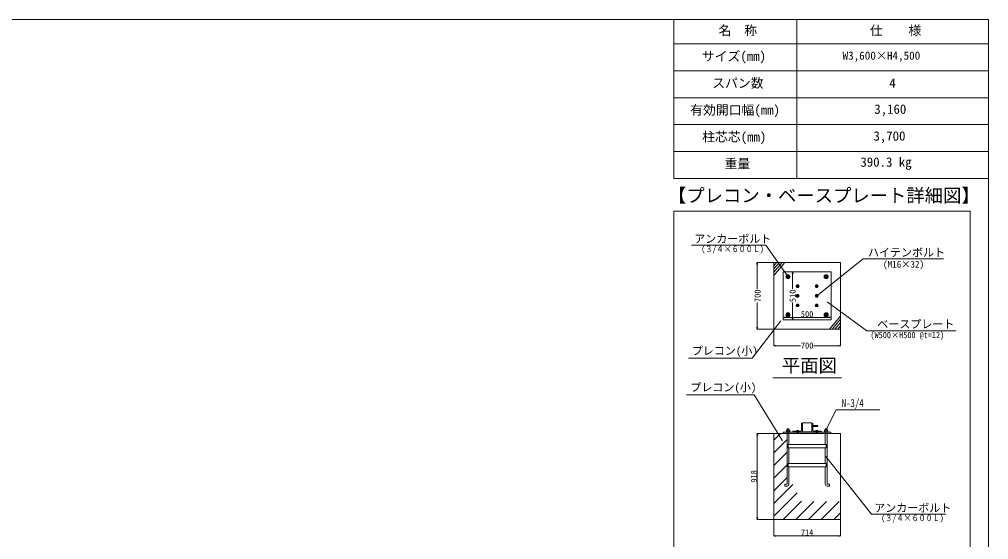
# Model space of a CAD drawing. Units: millimetres, scale not verified. Extents: x -9305 to 9305, y -6415 to 6415.
# Drawn here: x -1046 to 9305, y 862 to 6415 of the extents above; entities that cross this region are included whole.
import ezdxf
from ezdxf.enums import TextEntityAlignment as Align

# ---------------------------------------------------------------- set-up
doc = ezdxf.new("R2010")
doc.units = ezdxf.units.MM
doc.header["$LTSCALE"] = 40
doc.linetypes.add('CHAIN2', pattern=[12, 9, -1, 1, -1])
doc.linetypes.add('DOUBLE_CHAIN2', pattern=[12.8, 9, -1, 0.6, -0.6, 0.6, -1])
doc.layers.add('0-7_MOJI', color=7, linetype='Continuous', lineweight=9)
doc.layers.add('0-A_図面枠', color=7, linetype='Continuous', lineweight=9)
doc.styles.add('ＭＳ ゴシック', font='')
doc.styles.get('ＭＳ ゴシック').set_extended_font_data('MS Gothic')

msp = doc.modelspace()

# ---------------------------------------------------------------- linework, layer by layer
at = {"layer": '0-7_MOJI'}
for p, q in [((5942.88, 6414.98), (9304.61, 6414.98)), ((5942.88, 6414.98), (5942.88, 4717.76)), ((7255.74, 6414.98), (7255.74, 4717.76)), ((9304.61, 6414.98), (9304.61, 4717.76)), ((5942.88, 6152.67), (9304.61, 6152.67)), ((5942.88, 5865.69), (9304.61, 5865.69)), ((5942.88, 5578.71), (9304.61, 5578.71)), ((5942.88, 5291.73), (9304.61, 5291.73)), ((5942.88, 5004.74), (9304.61, 5004.74)), ((5942.88, 4717.76), (9304.61, 4717.76))]:
    msp.add_line(p, q, dxfattribs=at)
at = {"layer": '0-A_図面枠'}
for p, q in [((7468.51, 3464.26), (7965.59, 3857.75)), ((8821.16, 3857.75), (7965.59, 3857.75)), ((7007.51, 3821.51), (6831.05, 3821.51)), ((6832.05, 3821.51), (6832.05, 3801.51)), ((6832.05, 3801.51), (6832.05, 3536.7)), ((7009.51, 3821.51), (7723.51, 3821.51)), ((7009.51, 3107.51), (7009.51, 3821.51)), ((7009.51, 3751.32), (7070.03, 3821.51)), ((7009.51, 3715.79), (7100.66, 3821.51)), ((7009.51, 3682.72), (7129.17, 3821.51)), ((7009.51, 3785.96), (7040.16, 3821.51)), ((7723.51, 3821.51), (7723.51, 3107.51)), ((7111.51, 3209.26), (7111.51, 3719.26)), ((7111.51, 3719.26), (7621.51, 3719.26)), ((7153.09, 3684.58), (7143.67, 3668.26)), ((7143.67, 3668.26), (7153.09, 3651.94)), ((7171.94, 3684.58), (7153.09, 3684.58)), ((7153.09, 3651.94), (7171.94, 3651.94)), ((7181.36, 3668.26), (7171.94, 3684.58)), ((7171.94, 3651.94), (7181.36, 3668.26)), ((7228.89, 3719.26), (7210.06, 3719.26)), ((7211.06, 3719.26), (7211.06, 3699.26)), ((7211.06, 3699.26), (7211.06, 3537.25)), ((7561.09, 3684.58), (7551.67, 3668.26)), ((7551.67, 3668.26), (7561.09, 3651.94)), ((7579.94, 3684.58), (7561.09, 3684.58)), ((7561.09, 3651.94), (7579.94, 3651.94)), ((7589.36, 3668.26), (7579.94, 3684.58)), ((7579.94, 3651.94), (7589.36, 3668.26)), ((7621.51, 3719.26), (7621.51, 3209.26)), ((7256.56, 3580.03), (7248.61, 3566.26)), ((7248.61, 3566.26), (7256.56, 3552.49)), ((7272.46, 3580.03), (7256.56, 3580.03)), ((7256.56, 3552.49), (7272.46, 3552.49)), ((7280.41, 3566.26), (7272.46, 3580.03)), ((7272.46, 3552.49), (7280.41, 3566.26)), ((7460.56, 3580.03), (7452.61, 3566.26)), ((7452.61, 3566.26), (7460.56, 3552.49)), ((7476.46, 3580.03), (7460.56, 3580.03)), ((7460.56, 3552.49), (7476.46, 3552.49)), ((7484.41, 3566.26), (7476.46, 3580.03)), ((7476.46, 3552.49), (7484.41, 3566.26)), ((7256.56, 3478.03), (7248.61, 3464.26)), ((7248.61, 3464.26), (7256.56, 3450.49)), ((7272.46, 3478.03), (7256.56, 3478.03)), ((7256.56, 3450.49), (7272.46, 3450.49)), ((7280.41, 3464.26), (7272.46, 3478.03)), ((7272.46, 3450.49), (7280.41, 3464.26)), ((7460.56, 3478.03), (7452.61, 3464.26)), ((7452.61, 3464.26), (7460.56, 3450.49)), ((7476.46, 3478.03), (7460.56, 3478.03)), ((7460.56, 3450.49), (7476.46, 3450.49)), ((7484.41, 3464.26), (7476.46, 3478.03)), ((7476.46, 3450.49), (7484.41, 3464.26)), ((6832.05, 3127.51), (6832.05, 3392.32)), ((7211.06, 3229.26), (7211.06, 3391.27)), ((7256.56, 3376.03), (7248.61, 3362.26)), ((7248.61, 3362.26), (7256.56, 3348.49)), ((7272.46, 3376.03), (7256.56, 3376.03)), ((7256.56, 3348.49), (7272.46, 3348.49)), ((7280.41, 3362.26), (7272.46, 3376.03)), ((7272.46, 3348.49), (7280.41, 3362.26)), ((7460.56, 3376.03), (7452.61, 3362.26)), ((7452.61, 3362.26), (7460.56, 3348.49)), ((7476.46, 3376.03), (7460.56, 3376.03)), ((7460.56, 3348.49), (7476.46, 3348.49)), ((7484.41, 3362.26), (7476.46, 3376.03)), ((7476.46, 3348.49), (7484.41, 3362.26)), ((7581.7, 3400.56), (8003.92, 3089.59)), ((7111.51, 3233.63), (7111.51, 3234.88)), ((7111.51, 3233.88), (7131.51, 3233.88)), ((7621.51, 3209.26), (7111.51, 3209.26)), ((7601.51, 3233.88), (7131.51, 3233.88)), ((7153.09, 3276.58), (7143.67, 3260.26)), ((7143.67, 3260.26), (7153.09, 3243.94)), ((7171.94, 3276.58), (7153.09, 3276.58)), ((7153.09, 3243.94), (7171.94, 3243.94)), ((7181.36, 3260.26), (7171.94, 3276.58)), ((7171.94, 3243.94), (7181.36, 3260.26)), ((7227.87, 3209.26), (7210.06, 3209.26)), ((7211.06, 3209.26), (7211.06, 3229.26)), ((7561.09, 3276.58), (7551.67, 3260.26)), ((7551.67, 3260.26), (7561.09, 3243.94)), ((7579.94, 3276.58), (7561.09, 3276.58)), ((7561.09, 3243.94), (7579.94, 3243.94)), ((7589.36, 3260.26), (7579.94, 3276.58)), ((7579.94, 3243.94), (7589.36, 3260.26)), ((7621.51, 3233.88), (7601.51, 3233.88)), ((7723.51, 3246.3), (7603.86, 3107.51)), ((7621.51, 3232.61), (7621.51, 3234.88)), ((7723.51, 3213.24), (7632.36, 3107.51)), ((6780.36, 2797.52), (7084.4, 3197.72)), ((7007.51, 3107.51), (6831.05, 3107.51)), ((6832.05, 3107.51), (6832.05, 3127.51)), ((7723.51, 3107.51), (7009.51, 3107.51)), ((7009.51, 3106.53), (7009.51, 2930.07)), ((7723.51, 3177.7), (7663, 3107.51)), ((7723.51, 3143.06), (7692.87, 3107.51)), ((7723.51, 3105.51), (7723.51, 2930.07)), ((8952.96, 3089.59), (8003.92, 3089.59)), ((7009.51, 2931.07), (7029.51, 2931.07)), ((7029.51, 2931.07), (7294.32, 2931.07)), ((7703.51, 2931.07), (7438.71, 2931.07)), ((7723.51, 2931.07), (7703.51, 2931.07)), ((6780.36, 2797.52), (6098.14, 2797.52)), ((6999.71, 2589.06), (7733.32, 2589.06)), ((6800.62, 2407.72), (6078.24, 2407.72)), ((6800.62, 2407.72), (7104.66, 1917.86)), ((7675.4, 2246.98), (7569.23, 2036.66)), ((7675.4, 2246.98), (8142.54, 2246.98)), ((7305.32, 2104.28), (7305.32, 2027.79)), ((7417.52, 2109.39), (7313.68, 2109.39)), ((7315.52, 2007.39), (7315.52, 2109.38)), ((7417.52, 2007.39), (7417.52, 2109.38)), ((7427.71, 2104.28), (7427.71, 2027.79)), ((7476.66, 2078.78), (7427.71, 2078.78)), ((7007.51, 1995.53), (6832.08, 1995.53)), ((6833.08, 1995.53), (6833.08, 1975.53)), ((6833.08, 1975.53), (6833.08, 1097.53)), ((7009.51, 1995.53), (7723.51, 1995.2)), ((7009.51, 1995.53), (7009.51, 1077.53)), ((7009.51, 1921.86), (7082.88, 1995.22)), ((7618.91, 2007.38), (7108.95, 2007.38)), ((7108.96, 2007.84), (7108.96, 1995.66)), ((7146.52, 2027.62), (7146.52, 2011.39)), ((7178.99, 2029.66), (7148.54, 2029.66)), ((7154.63, 1461.38), (7154.63, 2043.91)), ((7156.66, 2045.94), (7170.87, 2045.94)), ((7172.9, 2043.91), (7172.9, 1875.45)), ((7181.02, 2011.39), (7181.02, 2027.62)), ((7213.53, 2012.49), (7213.53, 2007.39)), ((7519.5, 2007.39), (7213.53, 2007.39)), ((7295.12, 2017.59), (7218.63, 2017.59)), ((7257.13, 2023.7), (7257.13, 2019.64)), ((7271.34, 2025.72), (7259.16, 2025.72)), ((7261.19, 2025.72), (7261.19, 2019.64)), ((7269.31, 2025.72), (7269.31, 2019.64)), ((7273.37, 2019.64), (7273.37, 2023.7)), ((7476.66, 2068.58), (7427.71, 2068.58)), ((7437.91, 2017.59), (7514.4, 2017.59)), ((7460.1, 2023.7), (7460.1, 2019.64)), ((7474.31, 2025.72), (7462.13, 2025.72)), ((7464.16, 2025.72), (7464.16, 2019.64)), ((7472.28, 2025.72), (7472.28, 2019.64)), ((7476.34, 2019.64), (7476.34, 2023.7)), ((7519.5, 2012.49), (7519.5, 2007.39)), ((7552.45, 2027.62), (7552.45, 2011.39)), ((7584.92, 2029.66), (7554.48, 2029.66)), ((7560.57, 1875.45), (7560.57, 2044.92)), ((7561.59, 2045.94), (7577.82, 2045.94)), ((7578.84, 2044.92), (7578.84, 1461.38)), ((7586.96, 2011.39), (7586.96, 2027.62)), ((7618.42, 2007.84), (7618.42, 1995.66)), ((7009.51, 1786.63), (7153.33, 1930.45)), ((7009.51, 1651.39), (7153.33, 1795.21)), ((7172.9, 1842.98), (7172.9, 1672.48)), ((7560.57, 1672.48), (7560.57, 1842.98)), ((7009.51, 1516.16), (7153.33, 1659.98)), ((7567.06, 1748.2), (8054.03, 1132.44)), ((7172.9, 1640.01), (7172.9, 1452.24)), ((7560.57, 1452.24), (7560.57, 1640.01)), ((7009.51, 1380.92), (7153.33, 1524.74)), ((7009.51, 1245.69), (7213.1, 1449.28)), ((7009.51, 1110.46), (7259.2, 1360.14)), ((7154.63, 1433.98), (7127.23, 1433.98)), ((7578.84, 1433.98), (7606.24, 1433.98)), ((7111.51, 1077.22), (7305.29, 1271)), ((7246.75, 1077.22), (7438.51, 1268.98)), ((7381.98, 1077.22), (7573.74, 1268.98)), ((7517.22, 1077.22), (7708.98, 1268.98)), ((7652.45, 1077.22), (7723.51, 1148.28)), ((7007.51, 1077.53), (6832.08, 1077.53)), ((6833.08, 1077.53), (6833.08, 1097.53)), ((7009.51, 1076.24), (7009.51, 899.78)), ((7723.51, 1075.22), (7723.51, 899.78)), ((8848.72, 1132.44), (8054.03, 1132.44)), ((7009.51, 900.78), (7029.51, 900.78)), ((7029.51, 900.78), (7703.51, 900.78)), ((7723.51, 900.78), (7703.51, 900.78))]:
    msp.add_line(p, q, dxfattribs=at)
at = {"layer": '0-A_図面枠', "linetype": 'CHAIN2'}
for p, q in [((7138.03, 3668.26), (7186.99, 3668.26)), ((7162.51, 3692.74), (7162.51, 3643.78)), ((7546.03, 3668.26), (7594.99, 3668.26)), ((7570.51, 3692.74), (7570.51, 3643.78)), ((7246.61, 3566.26), (7282.42, 3566.26)), ((7264.51, 3582.78), (7264.51, 3549.74)), ((7450.61, 3566.26), (7486.42, 3566.26)), ((7468.51, 3582.78), (7468.51, 3549.74)), ((7246.61, 3464.26), (7282.42, 3464.26)), ((7264.51, 3480.78), (7264.51, 3447.74)), ((7450.61, 3464.26), (7486.42, 3464.26)), ((7468.51, 3480.78), (7468.51, 3447.74)), ((7246.61, 3362.26), (7282.42, 3362.26)), ((7264.51, 3378.78), (7264.51, 3345.74)), ((7450.61, 3362.26), (7486.42, 3362.26)), ((7468.51, 3378.78), (7468.51, 3345.74)), ((7138.03, 3260.26), (7186.99, 3260.26)), ((7162.51, 3284.74), (7162.51, 3235.78)), ((7546.03, 3260.26), (7594.99, 3260.26)), ((7570.51, 3284.74), (7570.51, 3235.78))]:
    msp.add_line(p, q, dxfattribs=at)
at = {"layer": '0-A_図面枠', "linetype": 'DOUBLE_CHAIN2'}
for p, q in [((7259.16, 2017.61), (7259.16, 2007.46)), ((7261.19, 2017.61), (7269.31, 2017.61)), ((7261.19, 2015.58), (7269.31, 2017.61)), ((7261.19, 2013.55), (7269.31, 2015.58)), ((7261.19, 2011.52), (7269.31, 2013.55)), ((7261.19, 2009.49), (7269.31, 2011.52)), ((7261.19, 2007.46), (7269.31, 2009.49)), ((7261.19, 2005.43), (7269.31, 2007.46)), ((7261.19, 2003.4), (7269.31, 2005.43)), ((7261.19, 2001.37), (7269.31, 2003.4)), ((7261.19, 1999.34), (7269.31, 2001.37)), ((7261.19, 1997.31), (7269.31, 1999.34)), ((7261.19, 1995.28), (7269.31, 1997.31)), ((7271.34, 2017.61), (7271.34, 2007.46)), ((7315.52, 2011.98), (7417.51, 2011.98)), ((7462.13, 2017.61), (7462.13, 2007.46)), ((7464.16, 2017.61), (7472.28, 2017.61)), ((7464.16, 2015.58), (7472.28, 2017.61)), ((7464.16, 2013.55), (7472.28, 2015.58)), ((7464.16, 2011.52), (7472.28, 2013.55)), ((7464.16, 2009.49), (7472.28, 2011.52)), ((7464.16, 2007.46), (7472.28, 2009.49)), ((7464.16, 2005.43), (7472.28, 2007.46)), ((7464.16, 2003.4), (7472.28, 2005.43)), ((7464.16, 2001.37), (7472.28, 2003.4)), ((7464.16, 1999.34), (7472.28, 2001.37)), ((7464.16, 1997.31), (7472.28, 1999.34)), ((7464.16, 1995.28), (7472.28, 1997.31)), ((7474.31, 2017.61), (7474.31, 2007.46))]:
    msp.add_line(p, q, dxfattribs=at)
at = {"layer": '0-A_図面枠'}
for points in [[(-9304.61, -6414.98), (9304.61, -6414.98), (9304.61, 6414.98), (-9304.61, 6414.98)], [(5942.88, 4367.32), (9106.91, 4367.32), (9106.91, 181.97), (5942.88, 181.97)], [(7142.46, 2011.39), (7185.08, 2011.39), (7185.08, 2007.33), (7142.46, 2007.33)], [(7253.07, 2017.61), (7277.43, 2017.61), (7277.43, 2019.64), (7253.07, 2019.64)], [(7456.04, 2017.61), (7480.4, 2017.61), (7480.4, 2019.64), (7456.04, 2019.64)], [(7548.39, 2011.39), (7591.01, 2011.39), (7591.01, 2007.33), (7548.39, 2007.33)], [(7163.77, 1842.98), (7569.7, 1842.98), (7569.7, 1875.45), (7163.77, 1875.45)], [(7163.77, 1640.01), (7569.7, 1640.01), (7569.7, 1672.48), (7163.77, 1672.48)]]:
    msp.add_lwpolyline(points, close=True, dxfattribs=at)
for points in [[(7162.51, 3668.26), (6927.13, 4004.3), (6132.43, 4004.3)], [(6826.69, 3801.51), (6832.05, 3821.51), (6837.41, 3801.51)], [(7205.7, 3699.26), (7211.06, 3719.26), (7216.42, 3699.26)], [(7131.51, 3228.52), (7111.51, 3233.88), (7131.51, 3239.24)], [(7216.42, 3229.26), (7211.06, 3209.26), (7205.7, 3229.26)], [(7601.51, 3239.24), (7621.51, 3233.88), (7601.51, 3228.52)], [(6837.41, 3127.51), (6832.05, 3107.51), (6826.69, 3127.51)], [(7029.51, 2925.71), (7009.51, 2931.07), (7029.51, 2936.43)], [(7703.51, 2936.43), (7723.51, 2931.07), (7703.51, 2925.71)], [(6827.72, 1975.53), (6833.08, 1995.53), (6838.43, 1975.53)], [(7009.51, 1077.53), (7723.51, 1077.53), (7723.51, 1995.2)], [(7127.23, 1433.98), (7127.23, 1452.24), (7145.5, 1452.24)], [(7606.24, 1433.98), (7606.24, 1452.24), (7587.97, 1452.24)], [(6838.43, 1097.53), (6833.08, 1077.53), (6827.72, 1097.53)], [(7029.51, 895.42), (7009.51, 900.78), (7029.51, 906.14)], [(7703.51, 906.14), (7723.51, 900.78), (7703.51, 895.42)]]:
    msp.add_lwpolyline(points, dxfattribs=at)
at = {"layer": '0-A_図面枠', "linetype": 'DOUBLE_CHAIN2'}
for points in [[(7269.31, 2019.64), (7269.31, 1995.28), (7261.19, 1995.28), (7261.19, 2019.64)], [(7472.28, 2019.64), (7472.28, 1995.28), (7464.16, 1995.28), (7464.16, 2019.64)]]:
    msp.add_lwpolyline(points, dxfattribs=at)
at = {"layer": '0-A_図面枠'}
for centre, radius in [((7162.51, 3668.26), 22.44), ((7162.51, 3668.26), 16.32), ((7162.51, 3668.26), 13.26), ((7162.51, 3668.26), 11.22), ((7162.51, 3668.26), 9.84), ((7570.51, 3668.26), 22.44), ((7570.51, 3668.26), 16.32), ((7570.51, 3668.26), 13.26), ((7570.51, 3668.26), 11.22), ((7570.51, 3668.26), 9.84), ((7264.51, 3566.26), 13.77), ((7468.51, 3566.26), 13.77), ((7264.51, 3464.26), 13.77), ((7468.51, 3464.26), 13.77), ((7264.51, 3362.26), 13.77), ((7468.51, 3362.26), 13.77), ((7162.51, 3260.26), 22.44), ((7162.51, 3260.26), 16.32), ((7162.51, 3260.26), 13.26), ((7162.51, 3260.26), 11.22), ((7162.51, 3260.26), 9.84), ((7570.51, 3260.26), 22.44), ((7570.51, 3260.26), 16.32), ((7570.51, 3260.26), 13.26), ((7570.51, 3260.26), 11.22), ((7570.51, 3260.26), 9.84)]:
    msp.add_circle(centre, radius, dxfattribs=at)
for centre, radius, start, end in [((7476.66, 2073.68), 5.1, 270, 90), ((7148.54, 2027.62), 2.03, 90, 180), ((7156.66, 2043.91), 2.03, 90, 180), ((7170.87, 2043.91), 2.03, 0, 90), ((7178.99, 2027.62), 2.03, 0, 90), ((7218.63, 2012.49), 5.1, 90, 180), ((7259.16, 2023.7), 2.03, 90, 180), ((7271.34, 2023.7), 2.03, 0, 90), ((7295.12, 2027.79), 10.2, 270, 0), ((7437.91, 2027.79), 10.2, 180, 270), ((7462.13, 2023.7), 2.03, 90, 180), ((7474.31, 2023.7), 2.03, 0, 90), ((7514.4, 2012.49), 5.1, 0, 90), ((7554.48, 2027.62), 2.03, 90, 180), ((7561.59, 2044.92), 1.02, 90, 180), ((7577.82, 2044.92), 1.02, 0, 90), ((7584.92, 2027.62), 2.03, 0, 90), ((7145.5, 1461.38), 9.13, 270, 0), ((7154.63, 1452.24), 18.27, 270, 0), ((7578.84, 1452.24), 18.27, 180, 270), ((7587.97, 1461.38), 9.13, 180, 270)]:
    msp.add_arc(centre, radius, start, end, dxfattribs=at)
at = {"layer": '0-A_図面枠', "linetype": 'DOUBLE_CHAIN2'}
for centre in [(7259.16, 2023.7), (7462.13, 2023.7)]:
    msp.add_arc(centre, 2.03, 90, 180, dxfattribs=at)

# ---------------------------------------------------------------- texts
at = {"layer": '0-7_MOJI', "style": 'ＭＳ ゴシック'}
for s, height, p in [('名\u3000称', 100.5, (6420.74, 6216.54)), ('仕\u3000\u3000様', 100.5, (8037.32, 6216.54)), ('サイズ(mm)', 100.5, (6242.18, 5941.9)), ('W3,600×H4,500', 87.12, (7744.8, 5958.62)), ('スパン数', 100.5, (6352.89, 5654.92)), ('4', 100.5, (8244.46, 5654.92)), ('有効開口幅(mm)', 100.5, (6117.18, 5367.94)), ('3,160', 100.5, (8083.75, 5376.86)), ('柱芯芯(mm)', 100.5, (6245.75, 5080.95)), ('3,700', 100.5, (8074.82, 5089.88)), ('重量', 100.5, (6485.03, 4793.97)), ('390.3 kg', 100.5, (7935.54, 4811.83))]:
    msp.add_text(s, height=height, dxfattribs=at).set_placement(p, align=Align.BOTTOM_LEFT)
at = {"layer": '0-A_図面枠', "style": 'ＭＳ ゴシック'}
for s, height, p in [('【プレコン・ベースプレート詳細図】', 143.6, (5880.22, 4420.63)), ('アンカーボルト', 86.15, (6161.48, 4002.99)), ('ハイテンボルト', 86.15, (8016.88, 3857.4)), ('(M16×32)', 71.79, (8176.68, 3743.54)), ('500', 65.69, (7299.31, 3216.12)), ('ベースプレート', 86.15, (8115.99, 3092.29)), ('プレコン(小)', 86.15, (6135.26, 2808.25)), ('700', 65.69, (7299.31, 2881.27)), ('平面図', 143.6, (7096.43, 2606.64)), ('プレコン(小)', 86.15, (6119.84, 2418.45)), ('アンカーボルト', 86.15, (8083.08, 1131.12)), ('714', 65.69, (7299.31, 883.02))]:
    msp.add_text(s, height=height, dxfattribs=at).set_placement(p, align=Align.BOTTOM_LEFT)
at = {"layer": '0-A_図面枠', "style": 'ＭＳ ゴシック', "width": 0.8}
for s, height, p in [('(３/４×６００Ｌ)', 67, (6235.88, 3910.82)), ('(W500×H500 @t=12)', 67, (8042.98, 2992.22)), ('N-3/4', 86.15, (7735.98, 2250.53)), ('(３/４×６００Ｌ)', 67, (8157.48, 1038.96))]:
    msp.add_text(s, height=height, dxfattribs=at).set_placement(p, align=Align.BOTTOM_LEFT)
at = {"layer": '0-A_図面枠', "style": 'ＭＳ ゴシック'}
for s, p in [('700', (6889.77, 3397.31)), ('510', (7264.82, 3397.06)), ('918', (6850.84, 1469.33))]:
    msp.add_text(s, height=65.69, rotation=90, dxfattribs=at).set_placement(p, align=Align.BOTTOM_LEFT)

doc.saveas('drawing.dxf')
